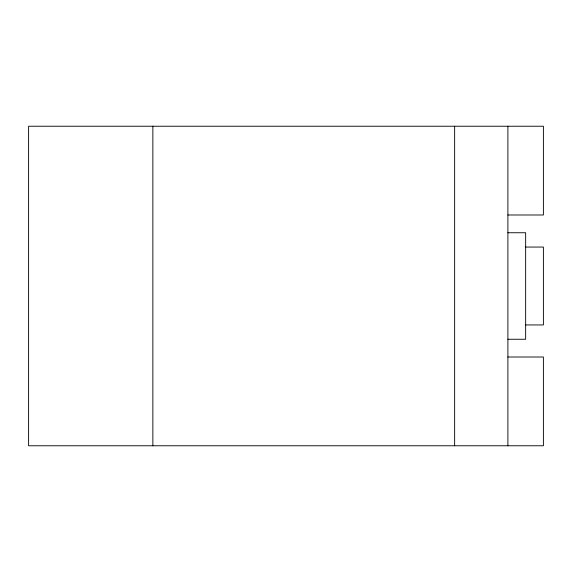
<?xml version="1.0" encoding="UTF-8"?>
<svg xmlns="http://www.w3.org/2000/svg" width="572" height="572" viewBox="0 0 572 572"><rect width="100%" height="100%" fill="white"/><g stroke="black" fill="none" stroke-linecap="round" stroke-linejoin="round"><path stroke-width="0.86" d="M507.893 214.993L543.4 214.993L543.4 126.233L28.6 126.233L28.6 445.767L543.4 445.767L543.4 357.007L507.893 357.007M507.893 232.747L525.647 232.747L525.647 339.253L507.893 339.253M525.647 247.054L543.4 247.054L543.4 324.946L525.647 324.946M507.893 126.233L507.893 445.767M454.64 126.233L454.64 445.767M152.86 126.233L152.86 445.767"/></g></svg>
